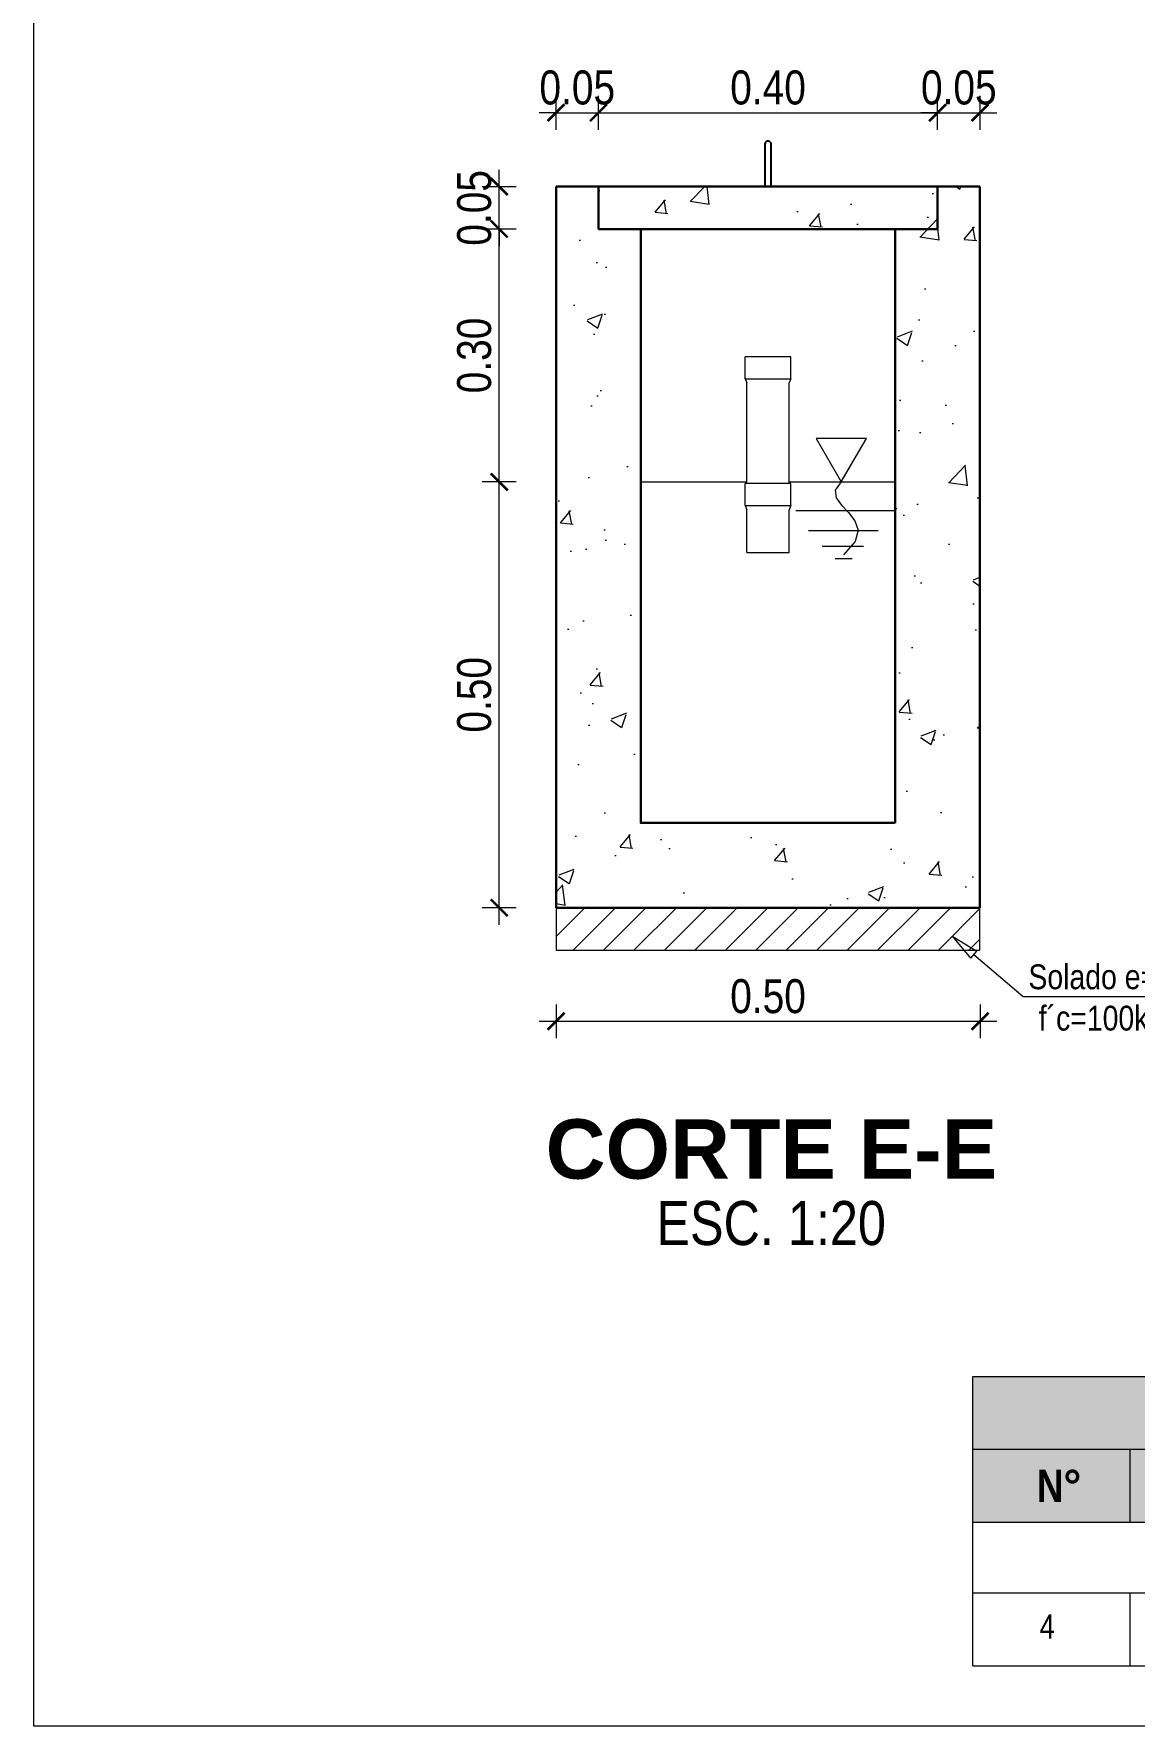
# Model space of a CAD drawing. Header units: metres. Extents: x 0 to 1843, y 1434 to 1492.
# Drawn here: x 1813.046 to 1814.344, y 1440.717 to 1442.712 of the extents above; entities that cross this region are included whole.
import ezdxf
from ezdxf import colors
from ezdxf.entities.mleader import LeaderData, LeaderLine
from ezdxf.enums import TextEntityAlignment as Align
from ezdxf.math import Vec2, Vec3

# ---------------------------------------------------------------- set-up
doc = ezdxf.new("R2010")
doc.units = ezdxf.units.M
doc.header["$LTSCALE"] = 0.005
for name, color, linetype, lineweight in [('-Acero techos', 252, 'Continuous', 13), ('-Acotado', 251, 'Continuous', 5), ('-Textos', 7, 'Continuous', 20), ('LINEAS', 5, 'Continuous', 18), ('PL-03', 4, 'Continuous', 15)]:
    doc.layers.add(name, color=color, linetype=linetype, lineweight=lineweight)
for name, color, linetype in [('A_50_CotasExter', 7, 'Continuous'), ('FIERRO', 160, 'Continuous'), ('G-TEXTOS-TITULOS', 4, 'Continuous')]:
    doc.layers.add(name, color=color, linetype=linetype)
doc.layers.add('PDF_Muro secundario', color=7, linetype='Continuous', true_color=0x545454)
doc.layers.add("PDF_Tub. de desague 4''", color=7, linetype='Continuous', true_color=0x002595)
doc.styles.add('-Arial Narrow', font='ARIALN.TTF')
doc.styles.add('25-TITULO', font='arialbd.ttf', dxfattribs={"height": 0.1})
doc.dimstyles.new('Esc 1_20n', dxfattribs={"dimscale": 0.02, "dimtxt": 2, "dimasz": 1, "dimexe": 1, "dimexo": 1, "dimgap": 0.45, "dimtad": 1, "dimtoh": 1, "dimzin": 3, "dimdsep": 46, "dimtxsty": '-Arial Narrow', "dimblk": 'ARCHTICK', "dimcen": 1, "dimdle": 1, "dimclrd": 7, "dimclre": 7, "dimclrt": 7, "dimadec": 0, "dimazin": 0, "dimtfac": 1, "dimtix": 1, "dimtmove": 1, "dimatfit": 2, "dimldrblk": 'ARCHTICK', "dimfxl": 1, "dimfxlon": 1, "dimtolj": 2, "dimlwd": 5, "dimlwe": 5, "dimarcsym": 0})

# ---------------------------------------------------------------- blocks, each defined once
blk = doc.blocks.new('_ArchTick')
at = {"color": 0, "linetype": 'ByBlock', "const_width": 0.15}
blk.add_lwpolyline([(-0.5, -0.5), (0.5, 0.5)], dxfattribs=at)
blk = doc.blocks.new('*D365')
at = {"layer": 'A_50_CotasExter', "color": 7, "lineweight": 5, "ltscale": 0.005, "transparency": 16777216}
for p, q in [((1813.5953, 1441.6621), (1813.5953, 1442.204)), ((1813.6153, 1442.184), (1813.5753, 1442.184)), ((1813.6153, 1441.6821), (1813.5753, 1441.6821))]:
    blk.add_line(p, q, dxfattribs=at)
at = {"layer": 'Defpoints', "color": 0, "ltscale": 0.005, "transparency": 16777216}
for p in [(1813.5953, 1442.184), (1813.7623, 1442.184), (1813.6623, 1441.6821)]:
    blk.add_point(p, dxfattribs=at)
at = {"layer": 'A_50_CotasExter', "color": 7, "lineweight": 5, "ltscale": 0.005, "transparency": 16777216, "xscale": 0.02, "yscale": 0.02, "zscale": 0.02}
for p, rotation in [((1813.5953, 1442.184), 90), ((1813.5953, 1441.6821), 270)]:
    blk.add_blockref('_ArchTick', p, dxfattribs=dict(at, rotation=rotation))
at = {"layer": 'A_50_CotasExter', "color": 7, "ltscale": 0.005, "transparency": 16777216, "insert": (1813.5659, 1441.9331), "char_height": 0.04, "attachment_point": 5, "rotation": 90, "style": '-Arial Narrow'}
blk.add_mtext('\\A2;0.50', dxfattribs=at)
blk = doc.blocks.new('*D366')
at = {"layer": 'A_50_CotasExter', "color": 7, "lineweight": 5, "ltscale": 0.005, "transparency": 16777216}
for p, q in [((1813.5953, 1442.164), (1813.5953, 1442.5021)), ((1813.6153, 1442.4821), (1813.5753, 1442.4821)), ((1813.6153, 1442.184), (1813.5753, 1442.184))]:
    blk.add_line(p, q, dxfattribs=at)
at = {"layer": 'Defpoints', "color": 0, "ltscale": 0.005, "transparency": 16777216}
for p in [(1813.5953, 1442.4821), (1813.7123, 1442.4821), (1813.7623, 1442.184)]:
    blk.add_point(p, dxfattribs=at)
at = {"layer": 'A_50_CotasExter', "color": 7, "lineweight": 5, "ltscale": 0.005, "transparency": 16777216, "xscale": 0.02, "yscale": 0.02, "zscale": 0.02}
for p, rotation in [((1813.5953, 1442.4821), 90), ((1813.5953, 1442.184), 270)]:
    blk.add_blockref('_ArchTick', p, dxfattribs=dict(at, rotation=rotation))
at = {"layer": 'A_50_CotasExter', "color": 7, "ltscale": 0.005, "transparency": 16777216, "insert": (1813.5659, 1442.3331), "char_height": 0.04, "attachment_point": 5, "rotation": 90, "style": '-Arial Narrow'}
blk.add_mtext('\\A2;0.30', dxfattribs=at)
blk = doc.blocks.new('*D367')
at = {"layer": 'A_50_CotasExter', "color": 7, "lineweight": 5, "ltscale": 0.005, "transparency": 16777216}
for p, q in [((1813.5953, 1442.5321), (1813.5953, 1442.5521)), ((1813.6153, 1442.5321), (1813.5753, 1442.5321)), ((1813.5953, 1442.4821), (1813.5953, 1442.5321)), ((1813.6153, 1442.4821), (1813.5753, 1442.4821)), ((1813.5953, 1442.4821), (1813.5953, 1442.4621))]:
    blk.add_line(p, q, dxfattribs=at)
at = {"layer": 'Defpoints', "color": 0, "ltscale": 0.005, "transparency": 16777216}
for p in [(1813.5953, 1442.5321), (1813.7123, 1442.5321), (1813.7123, 1442.4821)]:
    blk.add_point(p, dxfattribs=at)
at = {"layer": 'A_50_CotasExter', "color": 7, "lineweight": 5, "ltscale": 0.005, "transparency": 16777216, "xscale": 0.02, "yscale": 0.02, "zscale": 0.02}
for p, rotation in [((1813.5953, 1442.5321), 270), ((1813.5953, 1442.4821), 90)]:
    blk.add_blockref('_ArchTick', p, dxfattribs=dict(at, rotation=rotation))
at = {"layer": 'A_50_CotasExter', "color": 7, "ltscale": 0.005, "transparency": 16777216, "insert": (1813.5659, 1442.5071), "char_height": 0.04, "attachment_point": 5, "rotation": 90, "style": '-Arial Narrow'}
blk.add_mtext('\\A2;0.05', dxfattribs=at)
blk = doc.blocks.new('*D368')
at = {"layer": 'A_50_CotasExter', "color": 7, "lineweight": 5, "ltscale": 0.005, "transparency": 16777216}
for p, q in [((1813.6623, 1442.5993), (1813.6623, 1442.6393)), ((1813.7123, 1442.5993), (1813.7123, 1442.6393)), ((1813.6623, 1442.6193), (1813.6423, 1442.6193)), ((1813.6623, 1442.6193), (1813.7123, 1442.6193)), ((1813.7123, 1442.6193), (1813.7323, 1442.6193))]:
    blk.add_line(p, q, dxfattribs=at)
at = {"layer": 'Defpoints', "color": 0, "ltscale": 0.005, "transparency": 16777216}
for p in [(1813.7123, 1442.6193), (1813.6623, 1442.5321), (1813.7123, 1442.5321)]:
    blk.add_point(p, dxfattribs=at)
at = {"layer": 'A_50_CotasExter', "color": 7, "lineweight": 5, "ltscale": 0.005, "transparency": 16777216, "xscale": 0.02, "yscale": 0.02, "zscale": 0.02}
blk.add_blockref('_ArchTick', (1813.6623, 1442.6193), dxfattribs=at)
at = {"layer": 'A_50_CotasExter', "color": 7, "lineweight": 5, "ltscale": 0.005, "transparency": 16777216, "xscale": 0.02, "yscale": 0.02, "zscale": 0.02, "rotation": 180}
blk.add_blockref('_ArchTick', (1813.7123, 1442.6193), dxfattribs=at)
at = {"layer": 'A_50_CotasExter', "color": 7, "ltscale": 0.005, "transparency": 16777216, "insert": (1813.6873, 1442.6488), "char_height": 0.04, "attachment_point": 5, "style": '-Arial Narrow'}
blk.add_mtext('\\A2;0.05', dxfattribs=at)
blk = doc.blocks.new('*D369')
at = {"layer": 'A_50_CotasExter', "color": 7, "lineweight": 5, "ltscale": 0.005, "transparency": 16777216}
for p, q in [((1813.7123, 1442.5993), (1813.7123, 1442.6393)), ((1814.1123, 1442.5993), (1814.1123, 1442.6393)), ((1813.6923, 1442.6193), (1814.1323, 1442.6193))]:
    blk.add_line(p, q, dxfattribs=at)
at = {"layer": 'Defpoints', "color": 0, "ltscale": 0.005, "transparency": 16777216}
for p in [(1814.1123, 1442.6193), (1813.7123, 1442.5321), (1814.1123, 1442.5321)]:
    blk.add_point(p, dxfattribs=at)
at = {"layer": 'A_50_CotasExter', "color": 7, "lineweight": 5, "ltscale": 0.005, "transparency": 16777216, "xscale": 0.02, "yscale": 0.02, "zscale": 0.02, "rotation": 180}
blk.add_blockref('_ArchTick', (1813.7123, 1442.6193), dxfattribs=at)
at = {"layer": 'A_50_CotasExter', "color": 7, "lineweight": 5, "ltscale": 0.005, "transparency": 16777216, "xscale": 0.02, "yscale": 0.02, "zscale": 0.02}
blk.add_blockref('_ArchTick', (1814.1123, 1442.6193), dxfattribs=at)
at = {"layer": 'A_50_CotasExter', "color": 7, "ltscale": 0.005, "transparency": 16777216, "insert": (1813.9123, 1442.6488), "char_height": 0.04, "attachment_point": 5, "style": '-Arial Narrow'}
blk.add_mtext('\\A2;0.40', dxfattribs=at)
blk = doc.blocks.new('*D370')
at = {"layer": 'A_50_CotasExter', "color": 7, "lineweight": 5, "ltscale": 0.005, "transparency": 16777216}
for p, q in [((1814.1123, 1442.5993), (1814.1123, 1442.6393)), ((1814.1623, 1442.5993), (1814.1623, 1442.6393)), ((1814.1123, 1442.6193), (1814.0923, 1442.6193)), ((1814.1123, 1442.6193), (1814.1623, 1442.6193)), ((1814.1623, 1442.6193), (1814.1823, 1442.6193))]:
    blk.add_line(p, q, dxfattribs=at)
at = {"layer": 'Defpoints', "color": 0, "ltscale": 0.005, "transparency": 16777216}
for p in [(1814.1623, 1442.6193), (1814.1123, 1442.5321), (1814.1623, 1442.5321)]:
    blk.add_point(p, dxfattribs=at)
at = {"layer": 'A_50_CotasExter', "color": 7, "lineweight": 5, "ltscale": 0.005, "transparency": 16777216, "xscale": 0.02, "yscale": 0.02, "zscale": 0.02}
blk.add_blockref('_ArchTick', (1814.1123, 1442.6193), dxfattribs=at)
at = {"layer": 'A_50_CotasExter', "color": 7, "lineweight": 5, "ltscale": 0.005, "transparency": 16777216, "xscale": 0.02, "yscale": 0.02, "zscale": 0.02, "rotation": 180}
blk.add_blockref('_ArchTick', (1814.1623, 1442.6193), dxfattribs=at)
at = {"layer": 'A_50_CotasExter', "color": 7, "ltscale": 0.005, "transparency": 16777216, "insert": (1814.1373, 1442.6488), "char_height": 0.04, "attachment_point": 5, "style": '-Arial Narrow'}
blk.add_mtext('\\A2;0.05', dxfattribs=at)
blk = doc.blocks.new('_ClosedBlank')
at = {"color": 0, "linetype": 'ByBlock', "lineweight": -2}
for p, q in [((-1, 0.167), (0, 0)), ((-1, 0.167), (-1, -0.167)), ((0, 0), (-1, -0.167))]:
    blk.add_line(p, q, dxfattribs=at)
blk = doc.blocks.new('*D371')
at = {"layer": 'A_50_CotasExter', "color": 7, "lineweight": 5, "ltscale": 0.005, "transparency": 16777216}
for p, q in [((1813.6623, 1441.5682), (1813.6623, 1441.5282)), ((1814.1623, 1441.5682), (1814.1623, 1441.5282)), ((1813.6423, 1441.5482), (1814.1823, 1441.5482))]:
    blk.add_line(p, q, dxfattribs=at)
at = {"layer": 'Defpoints', "color": 0, "ltscale": 0.005, "transparency": 16777216}
for p in [(1813.6623, 1441.6321), (1814.1623, 1441.6321), (1814.1623, 1441.5482)]:
    blk.add_point(p, dxfattribs=at)
at = {"layer": 'A_50_CotasExter', "color": 7, "lineweight": 5, "ltscale": 0.005, "transparency": 16777216, "xscale": 0.02, "yscale": 0.02, "zscale": 0.02, "rotation": 180}
blk.add_blockref('_ArchTick', (1813.6623, 1441.5482), dxfattribs=at)
at = {"layer": 'A_50_CotasExter', "color": 7, "lineweight": 5, "ltscale": 0.005, "transparency": 16777216, "xscale": 0.02, "yscale": 0.02, "zscale": 0.02}
blk.add_blockref('_ArchTick', (1814.1623, 1441.5482), dxfattribs=at)
at = {"layer": 'A_50_CotasExter', "color": 7, "ltscale": 0.005, "transparency": 16777216, "insert": (1813.9123, 1441.5776), "char_height": 0.04, "attachment_point": 5, "style": '-Arial Narrow'}
blk.add_mtext('\\A2;0.50', dxfattribs=at)

msp = doc.modelspace()

# ---------------------------------------------------------------- hatches: boundary and pattern name
at = {"layer": '-Acero techos', "lineweight": 5, "ltscale": 0.005, "true_color": 0x939598}
h = msp.add_hatch(dxfattribs=at)
h.set_pattern_fill('AR-CONC', color=252, scale=0.001)
h.set_pattern_definition([(50, (-0.4648, -1.81002), (0.182184669, -0.015939086), [0.01905, -0.20955]), (355, (-0.4648, -1.81002), (-0.035243421, 0.191056845), [0.01524, -0.167640584]), (100.451445, (-0.44961, -1.81135), (0.146941247, 0.175117752), [0.016190009, -0.178090245]), (46.1842, (-0.4648, -1.75922), (0.27107904, -0.042042328), [0.028575, -0.314325]), (96.635558, (-0.4422, -1.76272), (0.237404134, 0.247426125), [0.024285023, -0.267135608]), (351.184151, (-0.4648, -1.75922), (0.237404134, 0.247426125), [0.022859967, -0.251459732]), (21, (-0.4394, -1.77192), (0.151614391, -0.102265198), [0.01905, -0.20955]), (326, (-0.4394, -1.77192), (0.061802028, 0.184187966), [0.01524, -0.16764]), (71.451445, (-0.42676, -1.78044), (0.213416419, 0.081922769), [0.016190009, -0.178089938]), (37.5, (-0.464796, -1.81002), (0.0030886033, 0.0845550389), [0, -0.165608, 0, -0.17018, 0, -0.168275]), (7.5, (-0.4648, -1.81002), (0.0668196625, 0.1001805748), [0, -0.097028, 0, -0.161798, 0, -0.064135]), (327.5, (-0.52144, -1.81002), (0.1355905952, -0.005728744), [0, -0.0635, 0, -0.19812, 0, -0.26289]), (317.5, (-0.54684, -1.81002), (0.1481291814, 0.025426491), [0, -0.08255, 0, -0.131572, 0, -0.18669])])
h.paths.add_polyline_path([(1814.16227, 1442.53213), (1814.11227, 1442.53213), (1814.11227, 1442.48213), (1814.06227, 1442.48213), (1814.06227, 1441.78213), (1813.76227, 1441.78213), (1813.76227, 1442.48213), (1813.71227, 1442.48213), (1813.71227, 1442.53213), (1813.66227, 1442.53213), (1813.66227, 1441.68213), (1814.16227, 1441.68213)])
h.paths.add_polyline_path([(1814.11227, 1442.48213), (1814.11227, 1442.53213), (1813.71227, 1442.53213), (1813.71227, 1442.48213)], flags=16)
at = {"layer": '-Textos'}
h = msp.add_hatch(color=144, dxfattribs=at)
h.dxf.hatch_style = 1
h.paths.add_polyline_path([(1815.54994, 1440.95762), (1815.54994, 1441.12968), (1814.15398, 1441.12968), (1814.15398, 1440.95762)])
at = {"layer": 'LINEAS'}
h = msp.add_hatch(dxfattribs=at)
h.set_pattern_fill('ANSI31', color=252, scale=0.008)
h.set_pattern_definition([(45, (-0.464796, -1.81002), (-0.01796051224, 0.01796051224), [])])
h.paths.add_polyline_path([(1814.16227, 1441.63213), (1814.16227, 1441.68213), (1813.66227, 1441.68213), (1813.66227, 1441.63213)])

# ---------------------------------------------------------------- linework, layer by layer
at = {"layer": '-Acero techos', "color": 18, "ltscale": 0.005, "true_color": 0x000000}
msp.add_lwpolyline([(1813.04639, 1444.44203), (1816.42175, 1444.44203), (1816.42175, 1440.71731), (1813.04639, 1440.71731)], close=True, dxfattribs=at)
at = {"layer": '-Textos'}
for p, q in [((1814.15398, 1440.8744), (1814.15398, 1441.12968)), ((1814.15398, 1441.12968), (1815.54994, 1441.12968)), ((1814.15398, 1441.04365), (1815.54994, 1441.04365)), ((1814.33941, 1440.95762), (1814.33941, 1441.04365)), ((1814.15398, 1440.95762), (1815.54994, 1440.95762)), ((1814.15398, 1440.8744), (1815.54994, 1440.8744)), ((1814.15398, 1440.78837), (1814.15398, 1440.8744)), ((1814.33941, 1440.78837), (1814.33941, 1440.8744)), ((1814.15398, 1440.78837), (1815.54994, 1440.78837))]:
    msp.add_line(p, q, dxfattribs=at)
at = {"layer": 'FIERRO'}
msp.add_lwpolyline([(1813.90843, 1442.58204), (1813.90843, 1442.53213), (1813.91612, 1442.53213), (1813.91612, 1442.58204)], dxfattribs=at)
msp.add_arc((1813.91227, 1442.58204), 0.00385, 0, 180, dxfattribs=at)
at = {"layer": 'LINEAS', "color": 252}
msp.add_lwpolyline([(1813.66227, 1441.68213), (1813.66227, 1441.63213), (1814.16227, 1441.63213), (1814.16227, 1441.68213)], dxfattribs=at)
at = {"layer": 'PDF_Muro secundario', "color": 18, "lineweight": 30, "true_color": 0x000000}
for p, q in [((1813.66227, 1441.68213), (1813.66227, 1442.53213)), ((1813.71227, 1442.53213), (1813.66227, 1442.53213)), ((1813.71227, 1442.48213), (1813.71227, 1442.53213)), ((1814.11227, 1442.48213), (1814.11227, 1442.53213)), ((1814.11227, 1442.53213), (1814.16227, 1442.53213)), ((1814.16227, 1441.68213), (1814.16227, 1442.53213)), ((1813.76227, 1442.48213), (1813.71227, 1442.48213)), ((1814.06227, 1442.48213), (1814.11227, 1442.48213)), ((1813.66227, 1441.68213), (1814.16227, 1441.68213))]:
    msp.add_line(p, q, dxfattribs=at)
msp.add_lwpolyline([(1813.71227, 1442.48213), (1814.11227, 1442.48213), (1814.11227, 1442.53213), (1813.71227, 1442.53213)], close=True, dxfattribs=at)
for points in [[(1814.06227, 1441.78213), (1813.76227, 1441.78213), (1813.76227, 1442.48213)], [(1814.06227, 1442.48213), (1814.06227, 1441.78213)]]:
    msp.add_lwpolyline(points, dxfattribs=at)
at = {"layer": "PDF_Tub. de desague 4''", "lineweight": 9}
for p, q in [((1813.93908, 1442.33155), (1813.88546, 1442.33155)), ((1813.88546, 1442.30573), (1813.88546, 1442.33155)), ((1813.93908, 1442.30573), (1813.93908, 1442.33155)), ((1813.88546, 1442.30573), (1813.93908, 1442.30573)), ((1813.88546, 1442.30573), (1813.88727, 1442.30073)), ((1813.88727, 1442.18213), (1813.88727, 1442.30073)), ((1813.93908, 1442.30573), (1813.93727, 1442.30073)), ((1813.93727, 1442.23213), (1813.93727, 1442.30073)), ((1813.93727, 1442.18213), (1813.93727, 1442.23213)), ((1813.93908, 1442.18213), (1813.88546, 1442.18213)), ((1813.88546, 1442.15631), (1813.88546, 1442.18213)), ((1813.93908, 1442.15631), (1813.93908, 1442.18213)), ((1813.88546, 1442.15631), (1813.93908, 1442.15631)), ((1813.88546, 1442.15631), (1813.88727, 1442.15131)), ((1813.93908, 1442.15631), (1813.93727, 1442.15131)), ((1813.88727, 1442.10073), (1813.88727, 1442.15131)), ((1813.93727, 1442.10073), (1813.93727, 1442.15131)), ((1813.88727, 1442.10073), (1813.93727, 1442.10073))]:
    msp.add_line(p, q, dxfattribs=at)
at = {"layer": 'PL-03', "color": 150}
msp.add_lwpolyline([(1813.99862, 1442.18399), (1814.02823, 1442.23529), (1813.969, 1442.23529)], close=True, dxfattribs=at)
for points in [[(1813.76227, 1442.18399), (1813.88727, 1442.18399)], [(1813.93727, 1442.18399), (1814.06227, 1442.18399)], [(1813.99862, 1442.18399), (1813.99141, 1442.17419), (1813.99251, 1442.16532), (1813.99882, 1442.15679), (1814.00729, 1442.14799), (1814.01483, 1442.13831), (1814.0184, 1442.12714), (1814.01491, 1442.11388), (1814.00129, 1442.09793)], [(1813.94496, 1442.15019), (1814.06148, 1442.15019)], [(1813.96008, 1442.12688), (1814.04203, 1442.12688)], [(1813.97604, 1442.10842), (1814.02499, 1442.10842)], [(1813.99131, 1442.09367), (1814.01163, 1442.09367)]]:
    msp.add_lwpolyline(points, dxfattribs=at)

# ---------------------------------------------------------------- texts
at = {"layer": '-Textos', "style": '-Arial Narrow'}
msp.add_text('ESC. 1:20', height=0.051855, dxfattribs=at).set_placement((1813.91597, 1441.31039), align=Align.MIDDLE_CENTER)
for s, insert, char_height, width, attachment_point in [('\\pxqc;{\\fArial Narrow|b1|i0|c0|p34;N°}', (1814.25554, 1441.00063), 0.0379965, 0.2882856, 5), ('4', (1814.23251, 1440.84899), 0.02841, 0.0633275, 1)]:
    msp.add_mtext(s, dxfattribs=dict(at, insert=insert, char_height=char_height, width=width, attachment_point=attachment_point))
at = {"layer": 'G-TEXTOS-TITULOS', "color": 219, "true_color": 0x642165, "style": '25-TITULO'}
msp.add_text('CORTE E-E', height=0.07, dxfattribs=at).set_placement((1813.91622, 1441.39768), align=Align.MIDDLE_CENTER)

# ---------------------------------------------------------------- dimensions: what is measured, and where the dimension line sits
at = {"layer": 'A_50_CotasExter', "color": 18, "ltscale": 0.005, "true_color": 0x000000}
for p1, p2, distance, picture, middle in [((1813.66227, 1442.53213), (1813.71227, 1442.53213), 0.08722, '*D368', (1813.68727, 1442.64877)), ((1813.66227, 1441.63213), (1814.16227, 1441.63213), -0.0839, '*D371', (1813.91227, 1441.57764))]:
    dim = msp.add_aligned_dim(p1=p1, p2=p2, distance=distance, dimstyle='Esc 1_20n', dxfattribs=at)
    dim.commit()
    dim.dimension.update_dxf_attribs({"geometry": picture, "text_midpoint": middle})
for base, p1, p2, angle, picture, middle in [((1814.11227, 1442.61935), (1813.71227, 1442.53213), (1814.11227, 1442.53213), 180, '*D369', (1813.91227, 1442.64877)), ((1814.16227, 1442.61935), (1814.11227, 1442.53213), (1814.16227, 1442.53213), 180, '*D370', (1814.13727, 1442.64877)), ((1813.5953, 1442.53213), (1813.71227, 1442.48213), (1813.71227, 1442.53213), 270, '*D367', (1813.56588, 1442.50713)), ((1813.5953, 1442.48213), (1813.76227, 1442.18399), (1813.71227, 1442.48213), 270, '*D366', (1813.56588, 1442.33306)), ((1813.5953, 1442.18399), (1813.66227, 1441.68213), (1813.76227, 1442.18399), 270, '*D365', (1813.56588, 1441.93306))]:
    dim = msp.add_linear_dim(base=base, p1=p1, p2=p2, angle=angle, dimstyle='Esc 1_20n', dxfattribs=at)
    dim.commit()
    dim.dimension.update_dxf_attribs({"geometry": picture, "text_midpoint": middle})

# ---------------------------------------------------------------- leaders
at = {"layer": '-Acotado'}
ml = msp.add_multileader_mtext('Standard', dxfattribs=at)
ml.set_content('Solado e=0.05m\\Pf´c=100kg/cm2', color=7, style='-Arial Narrow')
ml.set_leader_properties(color=7, linetype='Continuous', lineweight=0)
ml.set_arrow_properties(name='CLOSEDBLANK')
ml.build(insert=Vec2(0, 0))
ml.multileader.update_dxf_attribs({"has_dogleg": 0, "text_left_attachment_type": 6, "text_right_attachment_type": 6, "dogleg_length": 0, "arrow_head_size": 0.03248, "scale": 0.025})
ctx = ml.context
ctx.base_point, ctx.scale, ctx.char_height, ctx.arrow_head_size, ctx.landing_gap_size, ctx.plane_origin = Vec3(1814.2131, 1441.57746), 0.025, 0.0292329, 0.03248, 0.00812, Vec3(1814.23783, 1442.17554)
ctx.left_attachment, ctx.right_attachment, ctx.text_align_type = 6, 6, 1
notes = []
notes.append((ctx, [(0, (1, 1, 0), (1814.2131, 1441.57746), (1, 0), 0, [(0, [(1814.13028, 1441.648)], 0, [])])]))
ctx.mtext.insert, ctx.mtext.alignment, ctx.mtext.flow_direction = Vec3(1814.34181, 1441.61529), 2, 5
for ctx, leaders in notes:
    for number, flags, end, landing, length, lines in leaders:
        leader = LeaderData()
        leader.index, (leader.has_last_leader_line, leader.has_dogleg_vector, leader.attachment_direction) = number, flags
        leader.last_leader_point, leader.dogleg_vector, leader.dogleg_length = Vec3(end), Vec3(landing), length
        for number, points, colour, breaks in lines:
            line = LeaderLine()
            line.index, line.vertices, line.color, line.breaks = number, Vec3.list(points), colors.encode_raw_color(colour), breaks
            leader.lines.append(line)
        ctx.leaders.append(leader)

doc.saveas('drawing.dxf')
